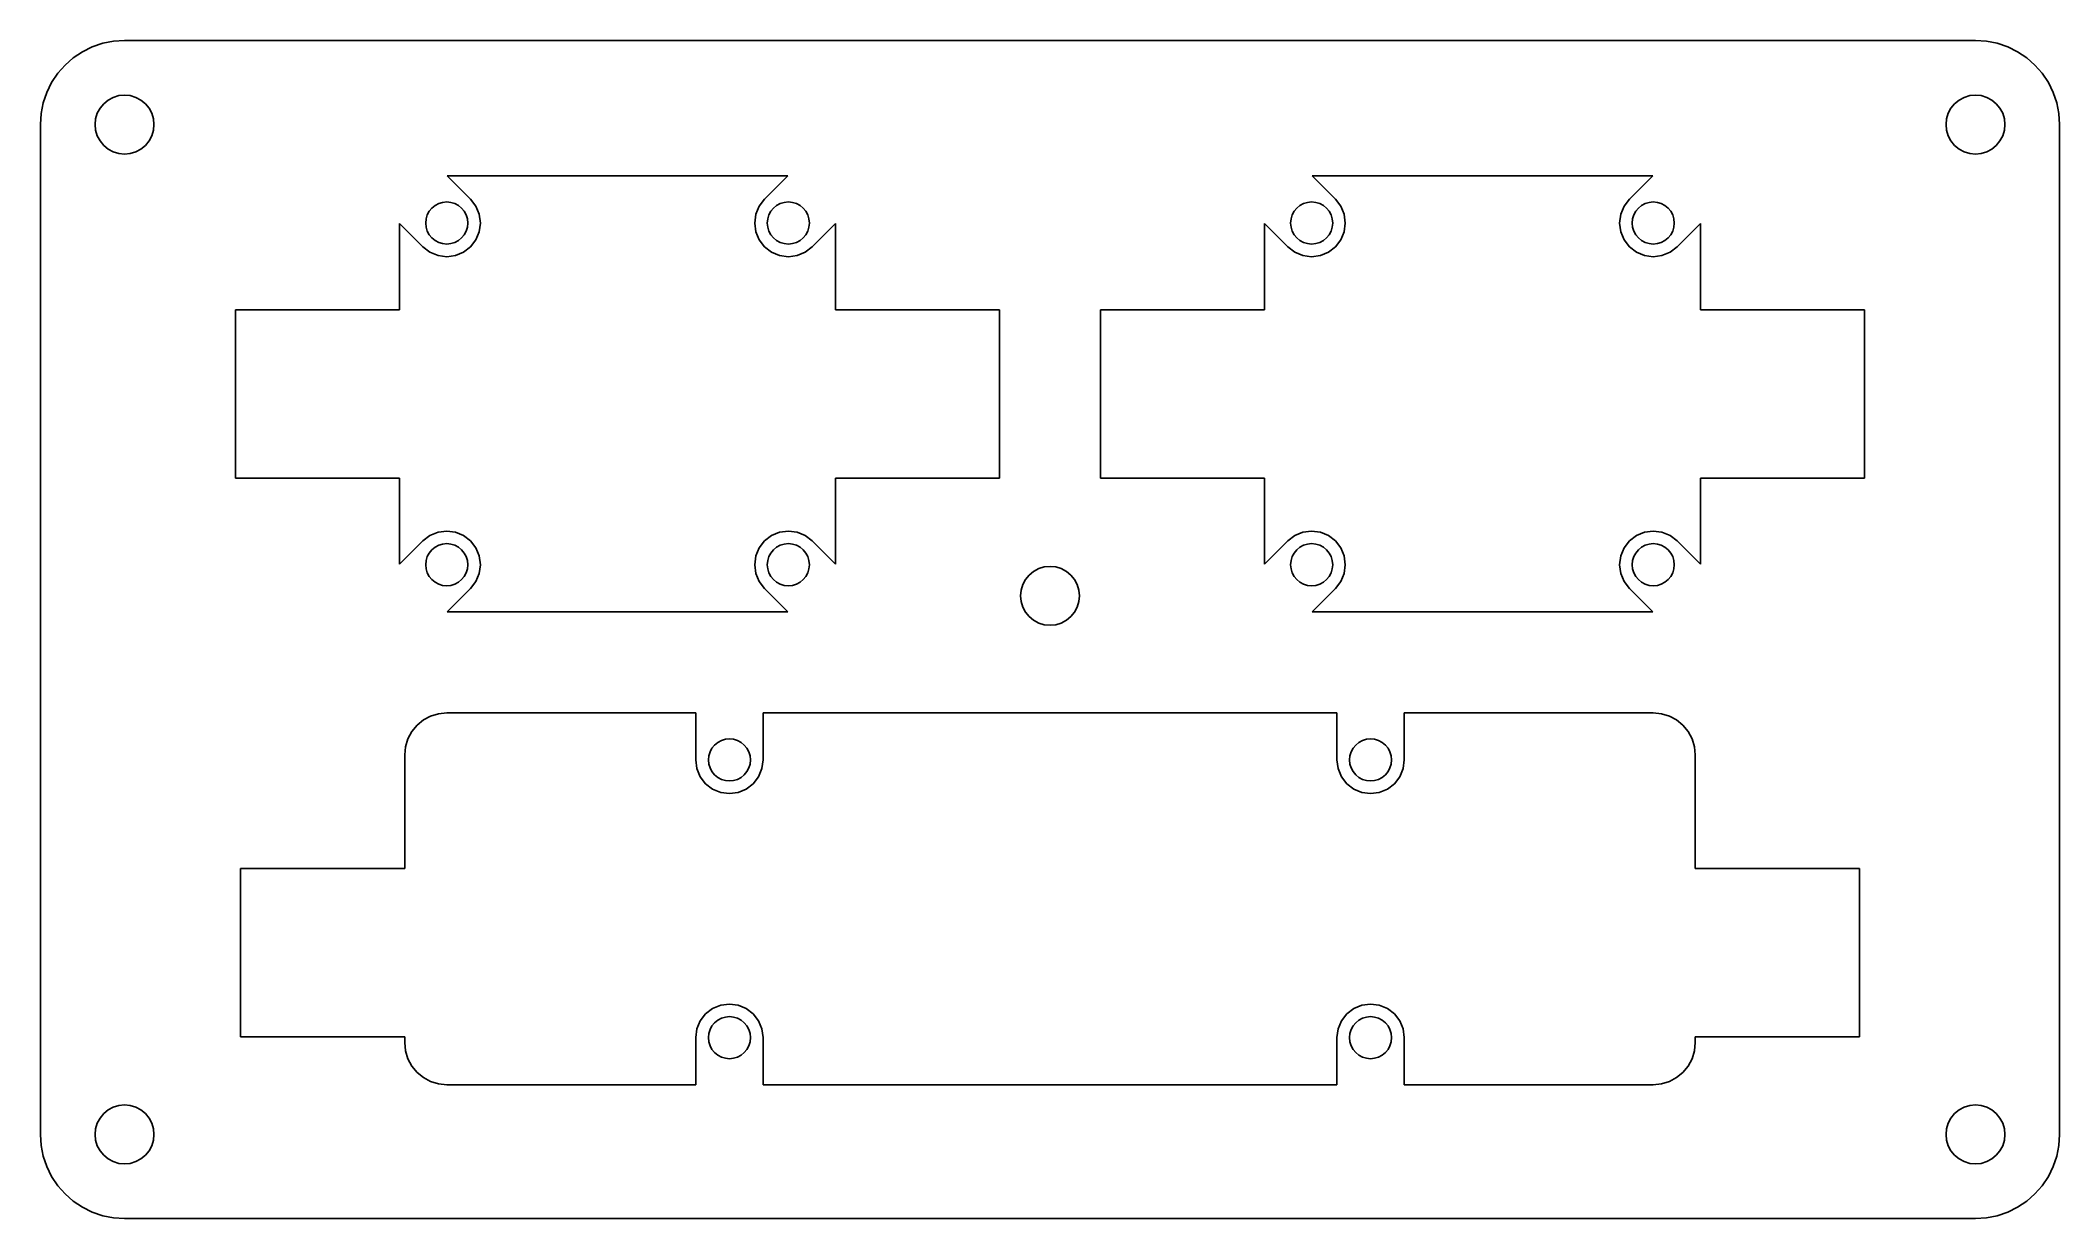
# Model space of a CAD drawing. Header units: metres. Extents: x -60 to 60, y -19 to 51.
import ezdxf

# ---------------------------------------------------------------- set-up
doc = ezdxf.new("R2010")
doc.units = ezdxf.units.M

msp = doc.modelspace()

# ---------------------------------------------------------------- linework, layer by layer
for p, q in [((-56.9134, 50.6194), (-57.5, 50.3301)), ((-56.2941, 50.8296), (-56.9134, 50.6194)), ((-55.6526, 50.9572), (-56.2941, 50.8296)), ((-55, 51), (-55.6526, 50.9572)), ((55, 51), (-55, 51)), ((55.6526, 50.9572), (55, 51)), ((56.2941, 50.8296), (55.6526, 50.9572)), ((56.9134, 50.6194), (56.2941, 50.8296)), ((57.5, 50.3301), (56.9134, 50.6194)), ((-58.5355, 49.5355), (-58.9668, 49.0438)), ((-58.0438, 49.9668), (-58.5355, 49.5355)), ((-57.5, 50.3301), (-58.0438, 49.9668)), ((58.0438, 49.9668), (57.5, 50.3301)), ((58.5355, 49.5355), (58.0438, 49.9668)), ((58.9668, 49.0438), (58.5355, 49.5355)), ((-59.3301, 48.5), (-59.6194, 47.9134)), ((-58.9668, 49.0438), (-59.3301, 48.5)), ((59.3301, 48.5), (58.9668, 49.0438)), ((59.6194, 47.9134), (59.3301, 48.5)), ((-59.8296, 47.2941), (-59.9572, 46.6526)), ((-59.6194, 47.9134), (-59.8296, 47.2941)), ((-56.6168, 46.6697), (-56.4551, 46.9722)), ((-56.4551, 46.9722), (-56.2374, 47.2374)), ((-56.2374, 47.2374), (-55.9722, 47.4551)), ((-55.9722, 47.4551), (-55.6697, 47.6168)), ((-55.6697, 47.6168), (-55.3414, 47.7164)), ((-55.3414, 47.7164), (-55, 47.75)), ((-55, 47.75), (-54.6586, 47.7164)), ((-54.6586, 47.7164), (-54.3303, 47.6168)), ((-54.3303, 47.6168), (-54.0277, 47.4551)), ((-54.0277, 47.4551), (-53.7626, 47.2374)), ((-53.7626, 47.2374), (-53.5449, 46.9722)), ((-53.5449, 46.9722), (-53.3832, 46.6697)), ((53.3832, 46.6697), (53.5449, 46.9722)), ((53.5449, 46.9722), (53.7626, 47.2374)), ((53.7626, 47.2374), (54.0277, 47.4551)), ((54.0277, 47.4551), (54.3303, 47.6168)), ((54.3303, 47.6168), (54.6586, 47.7164)), ((54.6586, 47.7164), (55, 47.75)), ((55, 47.75), (55.3414, 47.7164)), ((55.3414, 47.7164), (55.6697, 47.6168)), ((55.6697, 47.6168), (55.9722, 47.4551)), ((55.9722, 47.4551), (56.2374, 47.2374)), ((56.2374, 47.2374), (56.4551, 46.9722)), ((56.4551, 46.9722), (56.6168, 46.6697)), ((59.8296, 47.2941), (59.6194, 47.9134)), ((59.9572, 46.6526), (59.8296, 47.2941)), ((-59.9572, 46.6526), (-60, 46)), ((-60, 46), (-60, -14)), ((-56.75, 46), (-56.7164, 46.3414)), ((-56.7164, 45.6586), (-56.75, 46)), ((-56.7164, 46.3414), (-56.6168, 46.6697)), ((-56.6168, 45.3303), (-56.7164, 45.6586)), ((-53.3832, 46.6697), (-53.2836, 46.3414)), ((-53.2836, 45.6586), (-53.3832, 45.3303)), ((-53.2836, 46.3414), (-53.25, 46)), ((-53.25, 46), (-53.2836, 45.6586)), ((53.25, 46), (53.2836, 46.3414)), ((53.2836, 45.6586), (53.25, 46)), ((53.2836, 46.3414), (53.3832, 46.6697)), ((53.3832, 45.3303), (53.2836, 45.6586)), ((56.6168, 46.6697), (56.7164, 46.3414)), ((56.7164, 45.6586), (56.6168, 45.3303)), ((56.7164, 46.3414), (56.75, 46)), ((56.75, 46), (56.7164, 45.6586)), ((60, 46), (59.9572, 46.6526)), ((60, -14), (60, 46)), ((-56.4551, 45.0277), (-56.6168, 45.3303)), ((-56.2374, 44.7626), (-56.4551, 45.0277)), ((-55.9722, 44.5449), (-56.2374, 44.7626)), ((-55.6697, 44.3832), (-55.9722, 44.5449)), ((-54.0277, 44.5449), (-54.3303, 44.3832)), ((-53.7626, 44.7626), (-54.0277, 44.5449)), ((-53.5449, 45.0277), (-53.7626, 44.7626)), ((-53.3832, 45.3303), (-53.5449, 45.0277)), ((53.5449, 45.0277), (53.3832, 45.3303)), ((53.7626, 44.7626), (53.5449, 45.0277)), ((54.0277, 44.5449), (53.7626, 44.7626)), ((54.3303, 44.3832), (54.0277, 44.5449)), ((55.9722, 44.5449), (55.6697, 44.3832)), ((56.2374, 44.7626), (55.9722, 44.5449)), ((56.4551, 45.0277), (56.2374, 44.7626)), ((56.6168, 45.3303), (56.4551, 45.0277)), ((-55.3414, 44.2836), (-55.6697, 44.3832)), ((-55, 44.25), (-55.3414, 44.2836)), ((-54.6586, 44.2836), (-55, 44.25)), ((-54.3303, 44.3832), (-54.6586, 44.2836)), ((54.6586, 44.2836), (54.3303, 44.3832)), ((55, 44.25), (54.6586, 44.2836)), ((55.3414, 44.2836), (55, 44.25)), ((55.6697, 44.3832), (55.3414, 44.2836)), ((-34.4358, 41.5642), (-35.8216, 42.95)), ((-35.8216, 42.95), (-15.5784, 42.95)), ((-15.5784, 42.95), (-16.9642, 41.5642)), ((16.9642, 41.5642), (15.5784, 42.95)), ((15.5784, 42.95), (35.8216, 42.95)), ((35.8216, 42.95), (34.4358, 41.5642)), ((-37.0048, 40.6283), (-36.8893, 40.8445)), ((-36.8893, 40.8445), (-36.7339, 41.0339)), ((-36.7339, 41.0339), (-36.5444, 41.1893)), ((-36.5444, 41.1893), (-36.3284, 41.3048)), ((-36.3284, 41.3048), (-36.0939, 41.376)), ((-36.0939, 41.376), (-35.85, 41.4)), ((-35.85, 41.4), (-35.6061, 41.376)), ((-35.6061, 41.376), (-35.3716, 41.3048)), ((-35.3716, 41.3048), (-35.1555, 41.1893)), ((-35.1555, 41.1893), (-34.9661, 41.0339)), ((-34.9661, 41.0339), (-34.8107, 40.8445)), ((-34.8107, 40.8445), (-34.6951, 40.6283)), ((-34.118, 41.15), (-34.4358, 41.5642)), ((-33.9182, 40.6676), (-34.118, 41.15)), ((-17.282, 41.15), (-17.4818, 40.6676)), ((-16.9642, 41.5642), (-17.282, 41.15)), ((-16.7048, 40.6283), (-16.5893, 40.8445)), ((-16.5893, 40.8445), (-16.4339, 41.0339)), ((-16.4339, 41.0339), (-16.2445, 41.1893)), ((-16.2445, 41.1893), (-16.0284, 41.3048)), ((-16.0284, 41.3048), (-15.7939, 41.376)), ((-15.7939, 41.376), (-15.55, 41.4)), ((-15.55, 41.4), (-15.3061, 41.376)), ((-15.3061, 41.376), (-15.0716, 41.3048)), ((-15.0716, 41.3048), (-14.8555, 41.1893)), ((-14.8555, 41.1893), (-14.6661, 41.0339)), ((-14.6661, 41.0339), (-14.5107, 40.8445)), ((-14.5107, 40.8445), (-14.3951, 40.6283)), ((14.3951, 40.6283), (14.5107, 40.8445)), ((14.5107, 40.8445), (14.6661, 41.0339)), ((14.6661, 41.0339), (14.8555, 41.1893)), ((14.8555, 41.1893), (15.0716, 41.3048)), ((15.0716, 41.3048), (15.3061, 41.376)), ((15.3061, 41.376), (15.55, 41.4)), ((15.55, 41.4), (15.7939, 41.376)), ((15.7939, 41.376), (16.0284, 41.3048)), ((16.0284, 41.3048), (16.2445, 41.1893)), ((16.2445, 41.1893), (16.4339, 41.0339)), ((16.4339, 41.0339), (16.5893, 40.8445)), ((16.5893, 40.8445), (16.7048, 40.6283)), ((17.282, 41.15), (16.9642, 41.5642)), ((17.4818, 40.6676), (17.282, 41.15)), ((34.118, 41.15), (33.9182, 40.6676)), ((34.4358, 41.5642), (34.118, 41.15)), ((34.6951, 40.6283), (34.8107, 40.8445)), ((34.8107, 40.8445), (34.9661, 41.0339)), ((34.9661, 41.0339), (35.1555, 41.1893)), ((35.1555, 41.1893), (35.3716, 41.3048)), ((35.3716, 41.3048), (35.6061, 41.376)), ((35.6061, 41.376), (35.85, 41.4)), ((35.85, 41.4), (36.0939, 41.376)), ((36.0939, 41.376), (36.3284, 41.3048)), ((36.3284, 41.3048), (36.5444, 41.1893)), ((36.5444, 41.1893), (36.7339, 41.0339)), ((36.7339, 41.0339), (36.8893, 40.8445)), ((36.8893, 40.8445), (37.0048, 40.6283)), ((-38.65, 35), (-38.65, 40.1216)), ((-38.65, 40.1216), (-37.2642, 38.7358)), ((-37.1, 40.15), (-37.076, 40.3939)), ((-37.076, 39.9061), (-37.1, 40.15)), ((-37.076, 40.3939), (-37.0048, 40.6283)), ((-37.0048, 39.6716), (-37.076, 39.9061)), ((-36.8893, 39.4555), (-37.0048, 39.6716)), ((-34.6951, 39.6716), (-34.8107, 39.4555)), ((-34.6951, 40.6283), (-34.624, 40.3939)), ((-34.624, 39.9061), (-34.6951, 39.6716)), ((-34.624, 40.3939), (-34.6, 40.15)), ((-34.6, 40.15), (-34.624, 39.9061)), ((-34.118, 39.15), (-33.9182, 39.6324)), ((-33.85, 40.15), (-33.9182, 40.6676)), ((-33.9182, 39.6324), (-33.85, 40.15)), ((-17.4818, 40.6676), (-17.55, 40.15)), ((-17.55, 40.15), (-17.4818, 39.6324)), ((-17.4818, 39.6324), (-17.282, 39.15)), ((-16.8, 40.15), (-16.776, 40.3939)), ((-16.776, 39.9061), (-16.8, 40.15)), ((-16.776, 40.3939), (-16.7048, 40.6283)), ((-16.7048, 39.6716), (-16.776, 39.9061)), ((-16.5893, 39.4555), (-16.7048, 39.6716)), ((-14.3951, 39.6716), (-14.5107, 39.4555)), ((-14.3951, 40.6283), (-14.324, 40.3939)), ((-14.324, 39.9061), (-14.3951, 39.6716)), ((-14.324, 40.3939), (-14.3, 40.15)), ((-14.3, 40.15), (-14.324, 39.9061)), ((-14.1358, 38.7358), (-12.75, 40.1216)), ((-12.75, 40.1216), (-12.75, 35)), ((12.75, 35), (12.75, 40.1216)), ((12.75, 40.1216), (14.1358, 38.7358)), ((14.3, 40.15), (14.324, 40.3939)), ((14.324, 39.9061), (14.3, 40.15)), ((14.324, 40.3939), (14.3951, 40.6283)), ((14.3951, 39.6716), (14.324, 39.9061)), ((14.5107, 39.4555), (14.3951, 39.6716)), ((16.7048, 39.6716), (16.5893, 39.4555)), ((16.7048, 40.6283), (16.776, 40.3939)), ((16.776, 39.9061), (16.7048, 39.6716)), ((16.776, 40.3939), (16.8, 40.15)), ((16.8, 40.15), (16.776, 39.9061)), ((17.282, 39.15), (17.4818, 39.6324)), ((17.55, 40.15), (17.4818, 40.6676)), ((17.4818, 39.6324), (17.55, 40.15)), ((33.9182, 40.6676), (33.85, 40.15)), ((33.85, 40.15), (33.9182, 39.6324)), ((33.9182, 39.6324), (34.118, 39.15)), ((34.6, 40.15), (34.624, 40.3939)), ((34.624, 39.9061), (34.6, 40.15)), ((34.624, 40.3939), (34.6951, 40.6283)), ((34.6951, 39.6716), (34.624, 39.9061)), ((34.8107, 39.4555), (34.6951, 39.6716)), ((37.0048, 39.6716), (36.8893, 39.4555)), ((37.0048, 40.6283), (37.076, 40.3939)), ((37.076, 39.9061), (37.0048, 39.6716)), ((37.076, 40.3939), (37.1, 40.15)), ((37.1, 40.15), (37.076, 39.9061)), ((37.2642, 38.7358), (38.65, 40.1216)), ((38.65, 40.1216), (38.65, 35)), ((-37.2642, 38.7358), (-36.85, 38.418)), ((-36.7339, 39.2661), (-36.8893, 39.4555)), ((-36.85, 38.418), (-36.3676, 38.2182)), ((-36.5444, 39.1107), (-36.7339, 39.2661)), ((-36.3284, 38.9951), (-36.5444, 39.1107)), ((-36.0939, 38.924), (-36.3284, 38.9951)), ((-35.85, 38.9), (-36.0939, 38.924)), ((-35.6061, 38.924), (-35.85, 38.9)), ((-35.3716, 38.9951), (-35.6061, 38.924)), ((-35.1555, 39.1107), (-35.3716, 38.9951)), ((-35.3324, 38.2182), (-34.85, 38.418)), ((-34.9661, 39.2661), (-35.1555, 39.1107)), ((-34.8107, 39.4555), (-34.9661, 39.2661)), ((-34.85, 38.418), (-34.4358, 38.7358)), ((-34.4358, 38.7358), (-34.118, 39.15)), ((-17.282, 39.15), (-16.9642, 38.7358)), ((-16.9642, 38.7358), (-16.55, 38.418)), ((-16.4339, 39.2661), (-16.5893, 39.4555)), ((-16.55, 38.418), (-16.0676, 38.2182)), ((-16.2445, 39.1107), (-16.4339, 39.2661)), ((-16.0284, 38.9951), (-16.2445, 39.1107)), ((-15.7939, 38.924), (-16.0284, 38.9951)), ((-15.55, 38.9), (-15.7939, 38.924)), ((-15.3061, 38.924), (-15.55, 38.9)), ((-15.0716, 38.9951), (-15.3061, 38.924)), ((-14.8555, 39.1107), (-15.0716, 38.9951)), ((-15.0324, 38.2182), (-14.55, 38.418)), ((-14.6661, 39.2661), (-14.8555, 39.1107)), ((-14.5107, 39.4555), (-14.6661, 39.2661)), ((-14.55, 38.418), (-14.1358, 38.7358)), ((14.1358, 38.7358), (14.55, 38.418)), ((14.6661, 39.2661), (14.5107, 39.4555)), ((14.55, 38.418), (15.0324, 38.2182)), ((14.8555, 39.1107), (14.6661, 39.2661)), ((15.0716, 38.9951), (14.8555, 39.1107)), ((15.3061, 38.924), (15.0716, 38.9951)), ((15.55, 38.9), (15.3061, 38.924)), ((15.7939, 38.924), (15.55, 38.9)), ((16.0284, 38.9951), (15.7939, 38.924)), ((16.2445, 39.1107), (16.0284, 38.9951)), ((16.0676, 38.2182), (16.55, 38.418)), ((16.4339, 39.2661), (16.2445, 39.1107)), ((16.5893, 39.4555), (16.4339, 39.2661)), ((16.55, 38.418), (16.9642, 38.7358)), ((16.9642, 38.7358), (17.282, 39.15)), ((34.118, 39.15), (34.4358, 38.7358)), ((34.4358, 38.7358), (34.85, 38.418)), ((34.9661, 39.2661), (34.8107, 39.4555)), ((34.85, 38.418), (35.3324, 38.2182)), ((35.1555, 39.1107), (34.9661, 39.2661)), ((35.3716, 38.9951), (35.1555, 39.1107)), ((35.6061, 38.924), (35.3716, 38.9951)), ((35.85, 38.9), (35.6061, 38.924)), ((36.0939, 38.924), (35.85, 38.9)), ((36.3284, 38.9951), (36.0939, 38.924)), ((36.5444, 39.1107), (36.3284, 38.9951)), ((36.3676, 38.2182), (36.85, 38.418)), ((36.7339, 39.2661), (36.5444, 39.1107)), ((36.8893, 39.4555), (36.7339, 39.2661)), ((36.85, 38.418), (37.2642, 38.7358)), ((-36.3676, 38.2182), (-35.85, 38.15)), ((-35.85, 38.15), (-35.3324, 38.2182)), ((-16.0676, 38.2182), (-15.55, 38.15)), ((-15.55, 38.15), (-15.0324, 38.2182)), ((15.0324, 38.2182), (15.55, 38.15)), ((15.55, 38.15), (16.0676, 38.2182)), ((35.3324, 38.2182), (35.85, 38.15)), ((35.85, 38.15), (36.3676, 38.2182)), ((-48.4, 25), (-48.4, 35)), ((-48.4, 35), (-38.65, 35)), ((-12.75, 35), (-3, 35)), ((-3, 35), (-3, 25)), ((3, 25), (3, 35)), ((3, 35), (12.75, 35)), ((38.65, 35), (48.4, 35)), ((48.4, 35), (48.4, 25)), ((-38.65, 25), (-48.4, 25)), ((-38.65, 19.8784), (-38.65, 25)), ((-3, 25), (-12.75, 25)), ((-12.75, 25), (-12.75, 19.8784)), ((12.75, 25), (3, 25)), ((12.75, 19.8784), (12.75, 25)), ((48.4, 25), (38.65, 25)), ((38.65, 25), (38.65, 19.8784)), ((-36.3676, 21.7818), (-36.85, 21.582)), ((-35.85, 21.85), (-36.3676, 21.7818)), ((-35.3324, 21.7818), (-35.85, 21.85)), ((-34.85, 21.582), (-35.3324, 21.7818)), ((-16.0676, 21.7818), (-16.55, 21.582)), ((-15.55, 21.85), (-16.0676, 21.7818)), ((-15.0324, 21.7818), (-15.55, 21.85)), ((-14.55, 21.582), (-15.0324, 21.7818)), ((15.0324, 21.7818), (14.55, 21.582)), ((15.55, 21.85), (15.0324, 21.7818)), ((16.0676, 21.7818), (15.55, 21.85)), ((16.55, 21.582), (16.0676, 21.7818)), ((35.3324, 21.7818), (34.85, 21.582)), ((35.85, 21.85), (35.3324, 21.7818)), ((36.3676, 21.7818), (35.85, 21.85)), ((36.85, 21.582), (36.3676, 21.7818)), ((-37.2642, 21.2642), (-38.65, 19.8784)), ((-36.85, 21.582), (-37.2642, 21.2642)), ((-37.0048, 20.3284), (-36.8893, 20.5444)), ((-36.8893, 20.5444), (-36.7339, 20.7339)), ((-36.7339, 20.7339), (-36.5444, 20.8893)), ((-36.5444, 20.8893), (-36.3284, 21.0048)), ((-36.3284, 21.0048), (-36.0939, 21.076)), ((-36.0939, 21.076), (-35.85, 21.1)), ((-35.85, 21.1), (-35.6061, 21.076)), ((-35.6061, 21.076), (-35.3716, 21.0048)), ((-35.3716, 21.0048), (-35.1555, 20.8893)), ((-35.1555, 20.8893), (-34.9661, 20.7339)), ((-34.9661, 20.7339), (-34.8107, 20.5444)), ((-34.4358, 21.2642), (-34.85, 21.582)), ((-34.8107, 20.5444), (-34.6951, 20.3284)), ((-34.118, 20.85), (-34.4358, 21.2642)), ((-33.9182, 20.3676), (-34.118, 20.85)), ((-17.282, 20.85), (-17.4818, 20.3676)), ((-16.9642, 21.2642), (-17.282, 20.85)), ((-16.55, 21.582), (-16.9642, 21.2642)), ((-16.7048, 20.3284), (-16.5893, 20.5444)), ((-16.5893, 20.5444), (-16.4339, 20.7339)), ((-16.4339, 20.7339), (-16.2445, 20.8893)), ((-16.2445, 20.8893), (-16.0284, 21.0048)), ((-16.0284, 21.0048), (-15.7939, 21.076)), ((-15.7939, 21.076), (-15.55, 21.1)), ((-15.55, 21.1), (-15.3061, 21.076)), ((-15.3061, 21.076), (-15.0716, 21.0048)), ((-15.0716, 21.0048), (-14.8555, 20.8893)), ((-14.8555, 20.8893), (-14.6661, 20.7339)), ((-14.6661, 20.7339), (-14.5107, 20.5444)), ((-14.1358, 21.2642), (-14.55, 21.582)), ((-14.5107, 20.5444), (-14.3951, 20.3284)), ((-12.75, 19.8784), (-14.1358, 21.2642)), ((14.1358, 21.2642), (12.75, 19.8784)), ((14.55, 21.582), (14.1358, 21.2642)), ((14.3951, 20.3284), (14.5107, 20.5444)), ((14.5107, 20.5444), (14.6661, 20.7339)), ((14.6661, 20.7339), (14.8555, 20.8893)), ((14.8555, 20.8893), (15.0716, 21.0048)), ((15.0716, 21.0048), (15.3061, 21.076)), ((15.3061, 21.076), (15.55, 21.1)), ((15.55, 21.1), (15.7939, 21.076)), ((15.7939, 21.076), (16.0284, 21.0048)), ((16.0284, 21.0048), (16.2445, 20.8893)), ((16.2445, 20.8893), (16.4339, 20.7339)), ((16.4339, 20.7339), (16.5893, 20.5444)), ((16.9642, 21.2642), (16.55, 21.582)), ((16.5893, 20.5444), (16.7048, 20.3284)), ((17.282, 20.85), (16.9642, 21.2642)), ((17.4818, 20.3676), (17.282, 20.85)), ((34.118, 20.85), (33.9182, 20.3676)), ((34.4358, 21.2642), (34.118, 20.85)), ((34.85, 21.582), (34.4358, 21.2642)), ((34.6951, 20.3284), (34.8107, 20.5444)), ((34.8107, 20.5444), (34.9661, 20.7339)), ((34.9661, 20.7339), (35.1555, 20.8893)), ((35.1555, 20.8893), (35.3716, 21.0048)), ((35.3716, 21.0048), (35.6061, 21.076)), ((35.6061, 21.076), (35.85, 21.1)), ((35.85, 21.1), (36.0939, 21.076)), ((36.0939, 21.076), (36.3284, 21.0048)), ((36.3284, 21.0048), (36.5444, 20.8893)), ((36.5444, 20.8893), (36.7339, 20.7339)), ((36.7339, 20.7339), (36.8893, 20.5444)), ((37.2642, 21.2642), (36.85, 21.582)), ((36.8893, 20.5444), (37.0048, 20.3284)), ((38.65, 19.8784), (37.2642, 21.2642)), ((-37.1, 19.85), (-37.076, 20.0939)), ((-37.076, 19.6061), (-37.1, 19.85)), ((-37.076, 20.0939), (-37.0048, 20.3284)), ((-37.0048, 19.3716), (-37.076, 19.6061)), ((-36.8893, 19.1555), (-37.0048, 19.3716)), ((-34.6951, 19.3716), (-34.8107, 19.1555)), ((-34.6951, 20.3284), (-34.624, 20.0939)), ((-34.624, 19.6061), (-34.6951, 19.3716)), ((-34.624, 20.0939), (-34.6, 19.85)), ((-34.6, 19.85), (-34.624, 19.6061)), ((-34.118, 18.85), (-33.9182, 19.3324)), ((-33.85, 19.85), (-33.9182, 20.3676)), ((-33.9182, 19.3324), (-33.85, 19.85)), ((-17.4818, 20.3676), (-17.55, 19.85)), ((-17.55, 19.85), (-17.4818, 19.3324)), ((-17.4818, 19.3324), (-17.282, 18.85)), ((-16.8, 19.85), (-16.776, 20.0939)), ((-16.776, 19.6061), (-16.8, 19.85)), ((-16.776, 20.0939), (-16.7048, 20.3284)), ((-16.7048, 19.3716), (-16.776, 19.6061)), ((-16.5893, 19.1555), (-16.7048, 19.3716)), ((-14.3951, 19.3716), (-14.5107, 19.1555)), ((-14.3951, 20.3284), (-14.324, 20.0939)), ((-14.324, 19.6061), (-14.3951, 19.3716)), ((-14.324, 20.0939), (-14.3, 19.85)), ((-14.3, 19.85), (-14.324, 19.6061)), ((-1.45506, 18.9722), (-1.23743, 19.2374)), ((-1.23743, 19.2374), (-0.97224, 19.4551)), ((-0.97224, 19.4551), (-0.66969, 19.6168)), ((-0.66969, 19.6168), (-0.3414, 19.7164)), ((-0.3414, 19.7164), (0, 19.75)), ((0, 19.75), (0.3414, 19.7164)), ((0.3414, 19.7164), (0.66969, 19.6168)), ((0.66969, 19.6168), (0.97224, 19.4551)), ((0.97224, 19.4551), (1.23743, 19.2374)), ((1.23743, 19.2374), (1.45506, 18.9722)), ((14.3, 19.85), (14.324, 20.0939)), ((14.324, 19.6061), (14.3, 19.85)), ((14.324, 20.0939), (14.3951, 20.3284)), ((14.3951, 19.3716), (14.324, 19.6061)), ((14.5107, 19.1555), (14.3951, 19.3716)), ((16.7048, 19.3716), (16.5893, 19.1555)), ((16.7048, 20.3284), (16.776, 20.0939)), ((16.776, 19.6061), (16.7048, 19.3716)), ((16.776, 20.0939), (16.8, 19.85)), ((16.8, 19.85), (16.776, 19.6061)), ((17.282, 18.85), (17.4818, 19.3324)), ((17.55, 19.85), (17.4818, 20.3676)), ((17.4818, 19.3324), (17.55, 19.85)), ((33.9182, 20.3676), (33.85, 19.85)), ((33.85, 19.85), (33.9182, 19.3324)), ((33.9182, 19.3324), (34.118, 18.85)), ((34.6, 19.85), (34.624, 20.0939)), ((34.624, 19.6061), (34.6, 19.85)), ((34.624, 20.0939), (34.6951, 20.3284)), ((34.6951, 19.3716), (34.624, 19.6061)), ((34.8107, 19.1555), (34.6951, 19.3716)), ((37.0048, 19.3716), (36.8893, 19.1555)), ((37.0048, 20.3284), (37.076, 20.0939)), ((37.076, 19.6061), (37.0048, 19.3716)), ((37.076, 20.0939), (37.1, 19.85)), ((37.1, 19.85), (37.076, 19.6061)), ((-36.7339, 18.9661), (-36.8893, 19.1555)), ((-36.5444, 18.8107), (-36.7339, 18.9661)), ((-36.3284, 18.6951), (-36.5444, 18.8107)), ((-36.0939, 18.624), (-36.3284, 18.6951)), ((-35.85, 18.6), (-36.0939, 18.624)), ((-35.6061, 18.624), (-35.85, 18.6)), ((-35.8215, 17.05), (-34.4358, 18.4358)), ((-35.3716, 18.6951), (-35.6061, 18.624)), ((-35.1555, 18.8107), (-35.3716, 18.6951)), ((-34.9661, 18.9661), (-35.1555, 18.8107)), ((-34.8107, 19.1555), (-34.9661, 18.9661)), ((-34.4358, 18.4358), (-34.118, 18.85)), ((-17.282, 18.85), (-16.9642, 18.4358)), ((-16.9642, 18.4358), (-15.5784, 17.05)), ((-16.4339, 18.9661), (-16.5893, 19.1555)), ((-16.2445, 18.8107), (-16.4339, 18.9661)), ((-16.0284, 18.6951), (-16.2445, 18.8107)), ((-15.7939, 18.624), (-16.0284, 18.6951)), ((-15.55, 18.6), (-15.7939, 18.624)), ((-15.3061, 18.624), (-15.55, 18.6)), ((-15.0716, 18.6951), (-15.3061, 18.624)), ((-14.8555, 18.8107), (-15.0716, 18.6951)), ((-14.6661, 18.9661), (-14.8555, 18.8107)), ((-14.5107, 19.1555), (-14.6661, 18.9661)), ((-1.75, 18), (-1.71637, 18.3414)), ((-1.71637, 17.6586), (-1.75, 18)), ((-1.71637, 18.3414), (-1.61678, 18.6697)), ((-1.61678, 18.6697), (-1.45506, 18.9722)), ((1.45506, 18.9722), (1.61678, 18.6697)), ((1.61678, 18.6697), (1.71637, 18.3414)), ((1.71637, 18.3414), (1.75, 18)), ((1.75, 18), (1.71637, 17.6586)), ((14.6661, 18.9661), (14.5107, 19.1555)), ((14.8555, 18.8107), (14.6661, 18.9661)), ((15.0716, 18.6951), (14.8555, 18.8107)), ((15.3061, 18.624), (15.0716, 18.6951)), ((15.55, 18.6), (15.3061, 18.624)), ((15.7939, 18.624), (15.55, 18.6)), ((15.5784, 17.05), (16.9642, 18.4358)), ((16.0284, 18.6951), (15.7939, 18.624)), ((16.2445, 18.8107), (16.0284, 18.6951)), ((16.4339, 18.9661), (16.2445, 18.8107)), ((16.5893, 19.1555), (16.4339, 18.9661)), ((16.9642, 18.4358), (17.282, 18.85)), ((34.118, 18.85), (34.4358, 18.4358)), ((34.4358, 18.4358), (35.8215, 17.05)), ((34.9661, 18.9661), (34.8107, 19.1555)), ((35.1555, 18.8107), (34.9661, 18.9661)), ((35.3716, 18.6951), (35.1555, 18.8107)), ((35.6061, 18.624), (35.3716, 18.6951)), ((35.85, 18.6), (35.6061, 18.624)), ((36.0939, 18.624), (35.85, 18.6)), ((36.3284, 18.6951), (36.0939, 18.624)), ((36.5444, 18.8107), (36.3284, 18.6951)), ((36.7339, 18.9661), (36.5444, 18.8107)), ((36.8893, 19.1555), (36.7339, 18.9661)), ((-15.5784, 17.05), (-35.8215, 17.05)), ((-1.61678, 17.3303), (-1.71637, 17.6586)), ((-1.45506, 17.0277), (-1.61678, 17.3303)), ((-1.23743, 16.7626), (-1.45506, 17.0277)), ((1.45506, 17.0277), (1.23743, 16.7626)), ((1.61678, 17.3303), (1.45506, 17.0277)), ((1.71637, 17.6586), (1.61678, 17.3303)), ((35.8215, 17.05), (15.5784, 17.05)), ((-0.97224, 16.5449), (-1.23743, 16.7626)), ((-0.66969, 16.3832), (-0.97224, 16.5449)), ((-0.3414, 16.2836), (-0.66969, 16.3832)), ((0, 16.25), (-0.3414, 16.2836)), ((0.3414, 16.2836), (0, 16.25)), ((0.66969, 16.3832), (0.3414, 16.2836)), ((0.97224, 16.5449), (0.66969, 16.3832)), ((1.23743, 16.7626), (0.97224, 16.5449)), ((-37.2389, 10.6237), (-36.8067, 10.8547)), ((-36.8067, 10.8547), (-36.3377, 10.9969)), ((-36.3377, 10.9969), (-35.85, 11.045)), ((-35.85, 11.045), (-21.05, 11.045)), ((-21.05, 11.045), (-21.05, 8.25)), ((-17.05, 8.25), (-17.05, 11.045)), ((-17.05, 11.045), (17.05, 11.045)), ((17.05, 11.045), (17.05, 8.25)), ((21.05, 8.25), (21.05, 11.045)), ((21.05, 11.045), (35.85, 11.045)), ((35.85, 11.045), (36.3377, 10.9969)), ((36.3377, 10.9969), (36.8067, 10.8547)), ((36.8067, 10.8547), (37.2389, 10.6237)), ((-38.1597, 9.50169), (-37.9286, 9.93391)), ((-37.9286, 9.93391), (-37.6178, 10.3128)), ((-37.6178, 10.3128), (-37.2389, 10.6237)), ((37.2389, 10.6237), (37.6178, 10.3128)), ((37.6178, 10.3128), (37.9286, 9.93391)), ((37.9286, 9.93391), (38.1597, 9.50169)), ((-38.35, 8.545), (-38.3019, 9.03271)), ((-38.35, 1.79999), (-38.35, 8.545)), ((-38.3019, 9.03271), (-38.1597, 9.50169)), ((-20.3, 8.25), (-20.276, 8.49385)), ((-20.276, 8.49385), (-20.2048, 8.72835)), ((-20.2048, 8.72835), (-20.0893, 8.94446)), ((-20.0893, 8.94446), (-19.9339, 9.13388)), ((-19.9339, 9.13388), (-19.7445, 9.28932)), ((-19.7445, 9.28932), (-19.5284, 9.40485)), ((-19.5284, 9.40485), (-19.2939, 9.47597)), ((-19.2939, 9.47597), (-19.05, 9.5)), ((-19.05, 9.5), (-18.8061, 9.47597)), ((-18.8061, 9.47597), (-18.5716, 9.40485)), ((-18.5716, 9.40485), (-18.3555, 9.28932)), ((-18.3555, 9.28932), (-18.1661, 9.13388)), ((-18.1661, 9.13388), (-18.0107, 8.94446)), ((-18.0107, 8.94446), (-17.8951, 8.72835)), ((-17.8951, 8.72835), (-17.824, 8.49385)), ((-17.824, 8.49385), (-17.8, 8.25)), ((17.8, 8.25), (17.824, 8.49385)), ((17.824, 8.49385), (17.8951, 8.72835)), ((17.8951, 8.72835), (18.0107, 8.94446)), ((18.0107, 8.94446), (18.1661, 9.13388)), ((18.1661, 9.13388), (18.3555, 9.28932)), ((18.3555, 9.28932), (18.5716, 9.40485)), ((18.5716, 9.40485), (18.8061, 9.47597)), ((18.8061, 9.47597), (19.05, 9.5)), ((19.05, 9.5), (19.2939, 9.47597)), ((19.2939, 9.47597), (19.5284, 9.40485)), ((19.5284, 9.40485), (19.7445, 9.28932)), ((19.7445, 9.28932), (19.9339, 9.13388)), ((19.9339, 9.13388), (20.0893, 8.94446)), ((20.0893, 8.94446), (20.2048, 8.72835)), ((20.2048, 8.72835), (20.276, 8.49385)), ((20.276, 8.49385), (20.3, 8.25)), ((38.1597, 9.50169), (38.3019, 9.03271)), ((38.3019, 9.03271), (38.35, 8.545)), ((38.35, 8.545), (38.35, 1.79999)), ((-21.05, 8.25), (-20.9818, 7.73238)), ((-20.9818, 7.73238), (-20.782, 7.25)), ((-20.782, 7.25), (-20.4642, 6.8358)), ((-20.276, 8.00613), (-20.3, 8.25)), ((-20.2048, 7.77164), (-20.276, 8.00613)), ((-20.0893, 7.55553), (-20.2048, 7.77164)), ((-19.9339, 7.3661), (-20.0893, 7.55553)), ((-19.7445, 7.21066), (-19.9339, 7.3661)), ((-19.5284, 7.09514), (-19.7445, 7.21066)), ((-18.3555, 7.21066), (-18.5716, 7.09514)), ((-18.1661, 7.3661), (-18.3555, 7.21066)), ((-18.0107, 7.55553), (-18.1661, 7.3661)), ((-17.8951, 7.77164), (-18.0107, 7.55553)), ((-17.824, 8.00613), (-17.8951, 7.77164)), ((-17.8, 8.25), (-17.824, 8.00613)), ((-17.6358, 6.8358), (-17.3179, 7.25)), ((-17.3179, 7.25), (-17.1181, 7.73238)), ((-17.1181, 7.73238), (-17.05, 8.25)), ((17.05, 8.25), (17.1181, 7.73238)), ((17.1181, 7.73238), (17.3179, 7.25)), ((17.3179, 7.25), (17.6358, 6.8358)), ((17.824, 8.00613), (17.8, 8.25)), ((17.8951, 7.77164), (17.824, 8.00613)), ((18.0107, 7.55553), (17.8951, 7.77164)), ((18.1661, 7.3661), (18.0107, 7.55553)), ((18.3555, 7.21066), (18.1661, 7.3661)), ((18.5716, 7.09514), (18.3555, 7.21066)), ((19.7445, 7.21066), (19.5284, 7.09514)), ((19.9339, 7.3661), (19.7445, 7.21066)), ((20.0893, 7.55553), (19.9339, 7.3661)), ((20.2048, 7.77164), (20.0893, 7.55553)), ((20.276, 8.00613), (20.2048, 7.77164)), ((20.3, 8.25), (20.276, 8.00613)), ((20.4642, 6.8358), (20.782, 7.25)), ((20.782, 7.25), (20.9818, 7.73238)), ((20.9818, 7.73238), (21.05, 8.25)), ((-20.4642, 6.8358), (-20.05, 6.51796)), ((-20.05, 6.51796), (-19.5676, 6.31816)), ((-19.5676, 6.31816), (-19.05, 6.25)), ((-19.2939, 7.02402), (-19.5284, 7.09514)), ((-19.05, 7), (-19.2939, 7.02402)), ((-18.8061, 7.02402), (-19.05, 7)), ((-19.05, 6.25), (-18.5324, 6.31816)), ((-18.5716, 7.09514), (-18.8061, 7.02402)), ((-18.5324, 6.31816), (-18.05, 6.51796)), ((-18.05, 6.51796), (-17.6358, 6.8358)), ((17.6358, 6.8358), (18.05, 6.51796)), ((18.05, 6.51796), (18.5324, 6.31816)), ((18.5324, 6.31816), (19.05, 6.25)), ((18.8061, 7.02402), (18.5716, 7.09514)), ((19.05, 7), (18.8061, 7.02402)), ((19.2939, 7.02402), (19.05, 7)), ((19.05, 6.25), (19.5676, 6.31816)), ((19.5284, 7.09514), (19.2939, 7.02402)), ((19.5676, 6.31816), (20.05, 6.51796)), ((20.05, 6.51796), (20.4642, 6.8358)), ((-48.1, -8.2), (-48.1, 1.79999)), ((-48.1, 1.79999), (-38.35, 1.79999)), ((38.35, 1.79999), (48.1, 1.79999)), ((48.1, 1.79999), (48.1, -8.2)), ((-20.4642, -6.8358), (-20.782, -7.25)), ((-20.05, -6.51796), (-20.4642, -6.8358)), ((-19.5676, -6.31816), (-20.05, -6.51796)), ((-19.7445, -7.21066), (-19.5284, -7.09514)), ((-19.05, -6.25), (-19.5676, -6.31816)), ((-19.5284, -7.09514), (-19.2939, -7.02402)), ((-19.2939, -7.02402), (-19.05, -7)), ((-18.5324, -6.31816), (-19.05, -6.25)), ((-19.05, -7), (-18.8061, -7.02402)), ((-18.8061, -7.02402), (-18.5716, -7.09514)), ((-18.5716, -7.09514), (-18.3555, -7.21066)), ((-18.05, -6.51796), (-18.5324, -6.31816)), ((-17.6358, -6.8358), (-18.05, -6.51796)), ((-17.3179, -7.25), (-17.6358, -6.8358)), ((17.6358, -6.8358), (17.3179, -7.25)), ((18.05, -6.51796), (17.6358, -6.8358)), ((18.5324, -6.31816), (18.05, -6.51796)), ((18.3555, -7.21066), (18.5716, -7.09514)), ((19.05, -6.25), (18.5324, -6.31816)), ((18.5716, -7.09514), (18.8061, -7.02402)), ((18.8061, -7.02402), (19.05, -7)), ((19.5676, -6.31816), (19.05, -6.25)), ((19.05, -7), (19.2939, -7.02402)), ((19.2939, -7.02402), (19.5284, -7.09514)), ((19.5284, -7.09514), (19.7445, -7.21066)), ((20.05, -6.51796), (19.5676, -6.31816)), ((20.4642, -6.8358), (20.05, -6.51796)), ((20.782, -7.25), (20.4642, -6.8358)), ((-38.35, -8.2), (-48.1, -8.2)), ((-38.35, -8.545), (-38.35, -8.2)), ((-20.9818, -7.73238), (-21.05, -8.25)), ((-21.05, -8.25), (-21.05, -11.045)), ((-20.782, -7.25), (-20.9818, -7.73238)), ((-20.3, -8.25), (-20.276, -8.00613)), ((-20.276, -8.49385), (-20.3, -8.25)), ((-20.276, -8.00613), (-20.2048, -7.77164)), ((-20.2048, -7.77164), (-20.0893, -7.55553)), ((-20.0893, -7.55553), (-19.9339, -7.3661)), ((-19.9339, -7.3661), (-19.7445, -7.21066)), ((-18.3555, -7.21066), (-18.1661, -7.3661)), ((-18.1661, -7.3661), (-18.0107, -7.55553)), ((-18.0107, -7.55553), (-17.8951, -7.77164)), ((-17.8951, -7.77164), (-17.824, -8.00613)), ((-17.824, -8.00613), (-17.8, -8.25)), ((-17.8, -8.25), (-17.824, -8.49385)), ((-17.1181, -7.73238), (-17.3179, -7.25)), ((-17.05, -8.25), (-17.1181, -7.73238)), ((-17.05, -11.045), (-17.05, -8.25)), ((17.1181, -7.73238), (17.05, -8.25)), ((17.05, -8.25), (17.05, -11.045)), ((17.3179, -7.25), (17.1181, -7.73238)), ((17.8, -8.25), (17.824, -8.00613)), ((17.824, -8.49385), (17.8, -8.25)), ((17.824, -8.00613), (17.8951, -7.77164)), ((17.8951, -7.77164), (18.0107, -7.55553)), ((18.0107, -7.55553), (18.1661, -7.3661)), ((18.1661, -7.3661), (18.3555, -7.21066)), ((19.7445, -7.21066), (19.9339, -7.3661)), ((19.9339, -7.3661), (20.0893, -7.55553)), ((20.0893, -7.55553), (20.2048, -7.77164)), ((20.2048, -7.77164), (20.276, -8.00613)), ((20.276, -8.00613), (20.3, -8.25)), ((20.3, -8.25), (20.276, -8.49385)), ((20.9818, -7.73238), (20.782, -7.25)), ((21.05, -8.25), (20.9818, -7.73238)), ((21.05, -11.045), (21.05, -8.25)), ((48.1, -8.2), (38.35, -8.2)), ((38.35, -8.2), (38.35, -8.545)), ((-38.3019, -9.03271), (-38.35, -8.545)), ((-38.1597, -9.50169), (-38.3019, -9.03271)), ((-37.9286, -9.93391), (-38.1597, -9.50169)), ((-20.2048, -8.72835), (-20.276, -8.49385)), ((-20.0893, -8.94446), (-20.2048, -8.72835)), ((-19.9339, -9.13388), (-20.0893, -8.94446)), ((-19.7445, -9.28932), (-19.9339, -9.13388)), ((-19.5284, -9.40485), (-19.7445, -9.28932)), ((-19.2939, -9.47597), (-19.5284, -9.40485)), ((-19.05, -9.5), (-19.2939, -9.47597)), ((-18.8061, -9.47597), (-19.05, -9.5)), ((-18.5716, -9.40485), (-18.8061, -9.47597)), ((-18.3555, -9.28932), (-18.5716, -9.40485)), ((-18.1661, -9.13388), (-18.3555, -9.28932)), ((-18.0107, -8.94446), (-18.1661, -9.13388)), ((-17.8951, -8.72835), (-18.0107, -8.94446)), ((-17.824, -8.49385), (-17.8951, -8.72835)), ((17.8951, -8.72835), (17.824, -8.49385)), ((18.0107, -8.94446), (17.8951, -8.72835)), ((18.1661, -9.13388), (18.0107, -8.94446)), ((18.3555, -9.28932), (18.1661, -9.13388)), ((18.5716, -9.40485), (18.3555, -9.28932)), ((18.8061, -9.47597), (18.5716, -9.40485)), ((19.05, -9.5), (18.8061, -9.47597)), ((19.2939, -9.47597), (19.05, -9.5)), ((19.5284, -9.40485), (19.2939, -9.47597)), ((19.7445, -9.28932), (19.5284, -9.40485)), ((19.9339, -9.13388), (19.7445, -9.28932)), ((20.0893, -8.94446), (19.9339, -9.13388)), ((20.2048, -8.72835), (20.0893, -8.94446)), ((20.276, -8.49385), (20.2048, -8.72835)), ((38.1597, -9.50169), (37.9286, -9.93391)), ((38.3019, -9.03271), (38.1597, -9.50169)), ((38.35, -8.545), (38.3019, -9.03271)), ((-37.6178, -10.3128), (-37.9286, -9.93391)), ((-37.2389, -10.6237), (-37.6178, -10.3128)), ((-36.8067, -10.8547), (-37.2389, -10.6237)), ((37.2389, -10.6237), (36.8067, -10.8547)), ((37.6178, -10.3128), (37.2389, -10.6237)), ((37.9286, -9.93391), (37.6178, -10.3128)), ((-36.3377, -10.9969), (-36.8067, -10.8547)), ((-35.85, -11.045), (-36.3377, -10.9969)), ((-21.05, -11.045), (-35.85, -11.045)), ((17.05, -11.045), (-17.05, -11.045)), ((35.85, -11.045), (21.05, -11.045)), ((36.3377, -10.9969), (35.85, -11.045)), ((36.8067, -10.8547), (36.3377, -10.9969)), ((-56.6168, -13.3303), (-56.4551, -13.0277)), ((-56.4551, -13.0277), (-56.2374, -12.7626)), ((-56.2374, -12.7626), (-55.9722, -12.5449)), ((-55.9722, -12.5449), (-55.6697, -12.3832)), ((-55.6697, -12.3832), (-55.3414, -12.2836)), ((-55.3414, -12.2836), (-55, -12.25)), ((-55, -12.25), (-54.6586, -12.2836)), ((-54.6586, -12.2836), (-54.3303, -12.3832)), ((-54.3303, -12.3832), (-54.0277, -12.5449)), ((-54.0277, -12.5449), (-53.7626, -12.7626)), ((-53.7626, -12.7626), (-53.5449, -13.0277)), ((-53.5449, -13.0277), (-53.3832, -13.3303)), ((53.3832, -13.3303), (53.5449, -13.0277)), ((53.5449, -13.0277), (53.7626, -12.7626)), ((53.7626, -12.7626), (54.0277, -12.5449)), ((54.0277, -12.5449), (54.3303, -12.3832)), ((54.3303, -12.3832), (54.6586, -12.2836)), ((54.6586, -12.2836), (55, -12.25)), ((55, -12.25), (55.3414, -12.2836)), ((55.3414, -12.2836), (55.6697, -12.3832)), ((55.6697, -12.3832), (55.9722, -12.5449)), ((55.9722, -12.5449), (56.2374, -12.7626)), ((56.2374, -12.7626), (56.4551, -13.0277)), ((56.4551, -13.0277), (56.6168, -13.3303)), ((-60, -14), (-59.9572, -14.6526)), ((-56.75, -14), (-56.7164, -13.6586)), ((-56.7164, -14.3414), (-56.75, -14)), ((-56.7164, -13.6586), (-56.6168, -13.3303)), ((-56.6168, -14.6697), (-56.7164, -14.3414)), ((-53.3832, -13.3303), (-53.2836, -13.6586)), ((-53.2836, -14.3414), (-53.3832, -14.6697)), ((-53.2836, -13.6586), (-53.25, -14)), ((-53.25, -14), (-53.2836, -14.3414)), ((53.25, -14), (53.2836, -13.6586)), ((53.2836, -14.3414), (53.25, -14)), ((53.2836, -13.6586), (53.3832, -13.3303)), ((53.3832, -14.6697), (53.2836, -14.3414)), ((56.6168, -13.3303), (56.7164, -13.6586)), ((56.7164, -14.3414), (56.6168, -14.6697)), ((56.7164, -13.6586), (56.75, -14)), ((56.75, -14), (56.7164, -14.3414)), ((59.9572, -14.6526), (60, -14)), ((-59.9572, -14.6526), (-59.8296, -15.2941)), ((-59.8296, -15.2941), (-59.6194, -15.9134)), ((-56.4551, -14.9722), (-56.6168, -14.6697)), ((-56.2374, -15.2374), (-56.4551, -14.9722)), ((-55.9722, -15.4551), (-56.2374, -15.2374)), ((-55.6697, -15.6168), (-55.9722, -15.4551)), ((-54.0277, -15.4551), (-54.3303, -15.6168)), ((-53.7626, -15.2374), (-54.0277, -15.4551)), ((-53.5449, -14.9722), (-53.7626, -15.2374)), ((-53.3832, -14.6697), (-53.5449, -14.9722)), ((53.5449, -14.9722), (53.3832, -14.6697)), ((53.7626, -15.2374), (53.5449, -14.9722)), ((54.0277, -15.4551), (53.7626, -15.2374)), ((54.3303, -15.6168), (54.0277, -15.4551)), ((55.9722, -15.4551), (55.6697, -15.6168)), ((56.2374, -15.2374), (55.9722, -15.4551)), ((56.4551, -14.9722), (56.2374, -15.2374)), ((56.6168, -14.6697), (56.4551, -14.9722)), ((59.6194, -15.9134), (59.8296, -15.2941)), ((59.8296, -15.2941), (59.9572, -14.6526)), ((-59.6194, -15.9134), (-59.3301, -16.5)), ((-59.3301, -16.5), (-58.9668, -17.0438)), ((-55.3414, -15.7164), (-55.6697, -15.6168)), ((-55, -15.75), (-55.3414, -15.7164)), ((-54.6586, -15.7164), (-55, -15.75)), ((-54.3303, -15.6168), (-54.6586, -15.7164)), ((54.6586, -15.7164), (54.3303, -15.6168)), ((55, -15.75), (54.6586, -15.7164)), ((55.3414, -15.7164), (55, -15.75)), ((55.6697, -15.6168), (55.3414, -15.7164)), ((58.9668, -17.0438), (59.3301, -16.5)), ((59.3301, -16.5), (59.6194, -15.9134)), ((-58.9668, -17.0438), (-58.5355, -17.5355)), ((-58.5355, -17.5355), (-58.0438, -17.9668)), ((-58.0438, -17.9668), (-57.5, -18.3301)), ((57.5, -18.3301), (58.0438, -17.9668)), ((58.0438, -17.9668), (58.5355, -17.5355)), ((58.5355, -17.5355), (58.9668, -17.0438)), ((-57.5, -18.3301), (-56.9134, -18.6194)), ((-56.9134, -18.6194), (-56.2941, -18.8296)), ((-56.2941, -18.8296), (-55.6526, -18.9572)), ((-55.6526, -18.9572), (-55, -19)), ((-55, -19), (55, -19)), ((55, -19), (55.6526, -18.9572)), ((55.6526, -18.9572), (56.2941, -18.8296)), ((56.2941, -18.8296), (56.9134, -18.6194)), ((56.9134, -18.6194), (57.5, -18.3301))]:
    msp.add_line(p, q)

doc.saveas('drawing.dxf')
